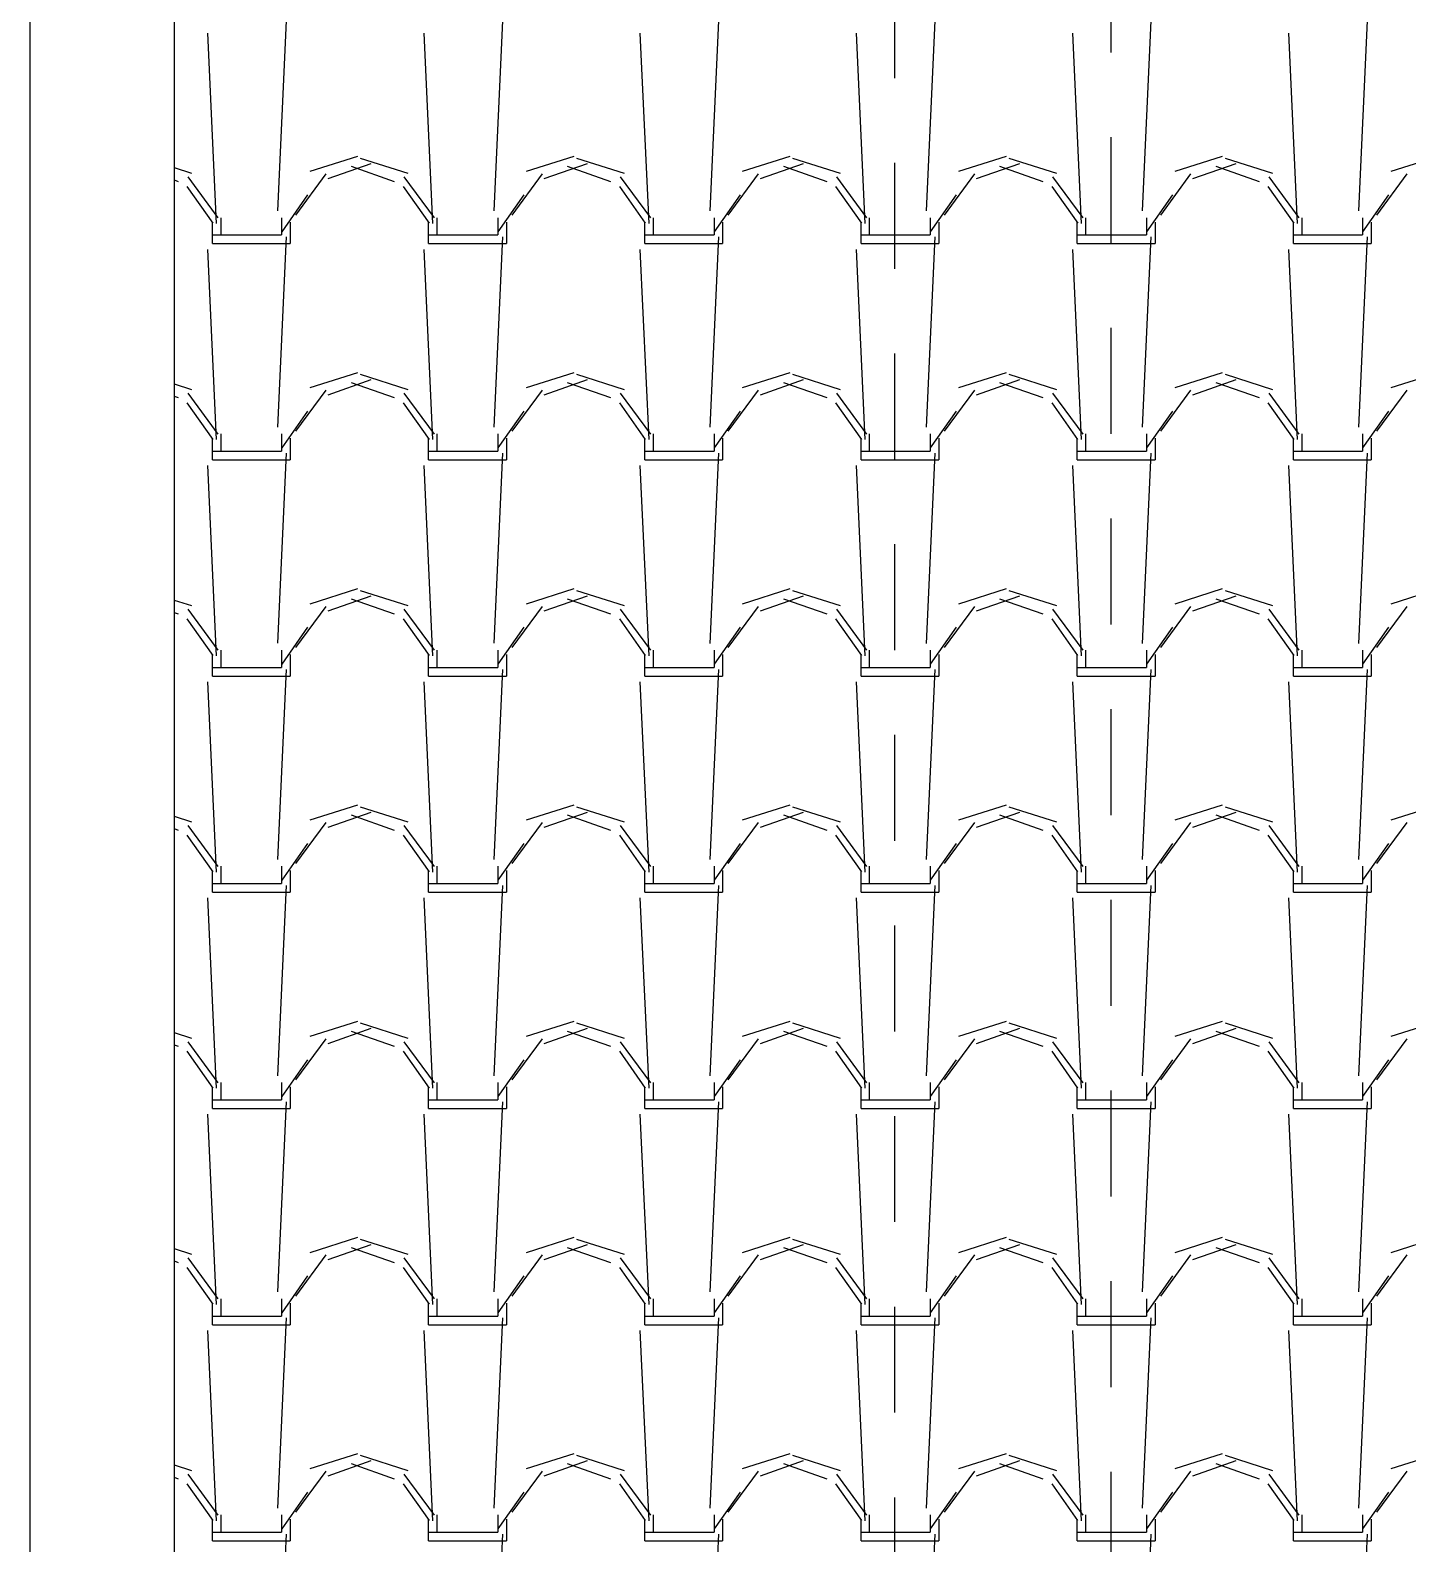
# Model space of a CAD drawing. Header units: millimetres. Extents: x 3923 to 4007, y 744 to 863.
# Drawn here: x 3934.799 to 3936.425, y 832.722 to 834.508 of the extents above; entities that cross this region are included whole.
import ezdxf

# ---------------------------------------------------------------- set-up
doc = ezdxf.new("R2010")
doc.units = ezdxf.units.MM
doc.linetypes.add('HIDDEN2', pattern=[0.1875, 0.125, -0.0625])
doc.layers.add('-HIDRO', color=8, linetype='Continuous')

msp = doc.modelspace()

# ---------------------------------------------------------------- linework, layer by layer
at = {"layer": '-HIDRO', "linetype": 'HIDDEN2'}
for p, q in [((3935.82, 829.7262), (3935.82, 835.9349)), ((3936.0752, 829.9814), (3936.0752, 835.9349))]:
    msp.add_line(p, q, dxfattribs=at)
at = {"layer": '-HIDRO'}
for p, q in [((3934.9695, 828.8757), (3934.9695, 835.0844)), ((3934.7994, 828.7056), (3934.7994, 834.9143))]:
    msp.add_line(p, q, dxfattribs=at)
at = {"layer": '-HIDRO', "linetype": 'Continuous'}
for p, q in [((3935.0194, 834.2796), (3935.0091, 834.5042)), ((3935.0916, 834.2944), (3935.1019, 834.5189)), ((3935.2745, 834.2796), (3935.2643, 834.5042)), ((3935.3468, 834.2944), (3935.357, 834.5189)), ((3935.5297, 834.2796), (3935.5194, 834.5042)), ((3935.6019, 834.2943), (3935.6122, 834.5189)), ((3935.7848, 834.2796), (3935.7746, 834.5042)), ((3935.8571, 834.2943), (3935.8673, 834.5189)), ((3936.04, 834.2796), (3936.0298, 834.5042)), ((3936.1123, 834.2943), (3936.1225, 834.5189)), ((3936.2951, 834.2796), (3936.2849, 834.5042)), ((3936.3674, 834.2943), (3936.3776, 834.5189)), ((3934.9903, 834.3385), (3934.9695, 834.3451)), ((3935.1857, 834.3586), (3935.1295, 834.3408)), ((3935.2015, 834.3501), (3935.1505, 834.3322)), ((3935.2295, 834.3288), (3935.1784, 834.3467)), ((3935.2455, 834.3385), (3935.1893, 834.3564)), ((3935.4408, 834.3586), (3935.3847, 834.3408)), ((3935.4567, 834.3501), (3935.4056, 834.3322)), ((3935.4846, 834.3288), (3935.4336, 834.3467)), ((3935.5006, 834.3385), (3935.4445, 834.3564)), ((3935.696, 834.3586), (3935.6398, 834.3408)), ((3935.7118, 834.3501), (3935.6608, 834.3322)), ((3935.7398, 834.3288), (3935.6887, 834.3467)), ((3935.7558, 834.3385), (3935.6996, 834.3564)), ((3935.9511, 834.3586), (3935.895, 834.3408)), ((3935.967, 834.3501), (3935.9159, 834.3322)), ((3935.9949, 834.3288), (3935.9439, 834.3467)), ((3936.0109, 834.3385), (3935.9548, 834.3564)), ((3936.2063, 834.3586), (3936.1501, 834.3408)), ((3936.2221, 834.3501), (3936.1711, 834.3322)), ((3936.2501, 834.3288), (3936.199, 834.3467)), ((3936.2661, 834.3385), (3936.2099, 834.3564)), ((3936.4614, 834.3586), (3936.4053, 834.3408)), ((3934.9743, 834.3288), (3934.9695, 834.3305)), ((3935.0214, 834.2862), (3934.9857, 834.3346)), ((3935.1484, 834.338), (3935.1126, 834.2895)), ((3935.2766, 834.2862), (3935.2409, 834.3346)), ((3935.4035, 834.338), (3935.3678, 834.2895)), ((3935.5317, 834.2862), (3935.496, 834.3346)), ((3935.6587, 834.338), (3935.6229, 834.2895)), ((3935.7869, 834.2862), (3935.7512, 834.3346)), ((3935.9138, 834.338), (3935.8781, 834.2895)), ((3936.042, 834.2862), (3936.0063, 834.3346)), ((3936.1689, 834.338), (3936.1332, 834.2895)), ((3936.2972, 834.2862), (3936.2615, 834.3346)), ((3936.4241, 834.338), (3936.3884, 834.2895)), ((3935.0154, 834.2799), (3934.9848, 834.3233)), ((3935.1268, 834.3133), (3935.0962, 834.2699)), ((3935.2706, 834.2799), (3935.24, 834.3233)), ((3935.3819, 834.3133), (3935.3513, 834.2699)), ((3935.5257, 834.2799), (3935.4951, 834.3233)), ((3935.6371, 834.3133), (3935.6065, 834.2699)), ((3935.7809, 834.2799), (3935.7503, 834.3233)), ((3935.8922, 834.3133), (3935.8616, 834.2699)), ((3936.0361, 834.2799), (3936.0054, 834.3233)), ((3936.1474, 834.3133), (3936.1168, 834.2699)), ((3936.2912, 834.2799), (3936.2606, 834.3233)), ((3936.4025, 834.3133), (3936.3719, 834.2699)), ((3935.0144, 834.2558), (3935.0144, 834.2813)), ((3935.0246, 834.266), (3935.0246, 834.2864)), ((3935.0961, 834.2864), (3935.0961, 834.266)), ((3935.1063, 834.2813), (3935.1063, 834.2558)), ((3935.2696, 834.2558), (3935.2696, 834.2813)), ((3935.2798, 834.266), (3935.2798, 834.2864)), ((3935.3512, 834.2864), (3935.3512, 834.266)), ((3935.3614, 834.2813), (3935.3614, 834.2558)), ((3935.5247, 834.2558), (3935.5247, 834.2813)), ((3935.5349, 834.266), (3935.5349, 834.2864)), ((3935.6064, 834.2864), (3935.6064, 834.266)), ((3935.6166, 834.2813), (3935.6166, 834.2558)), ((3935.7799, 834.2558), (3935.7799, 834.2813)), ((3935.7901, 834.266), (3935.7901, 834.2864)), ((3935.8615, 834.2864), (3935.8615, 834.266)), ((3935.8717, 834.2813), (3935.8717, 834.2558)), ((3936.035, 834.2558), (3936.035, 834.2813)), ((3936.0452, 834.266), (3936.0452, 834.2864)), ((3936.1167, 834.2864), (3936.1167, 834.266)), ((3936.1269, 834.2813), (3936.1269, 834.2558)), ((3936.2902, 834.2558), (3936.2902, 834.2813)), ((3936.3004, 834.266), (3936.3004, 834.2864)), ((3936.3718, 834.2864), (3936.3718, 834.266)), ((3936.382, 834.2813), (3936.382, 834.2558)), ((3935.0144, 834.266), (3935.0246, 834.266)), ((3935.0144, 834.2558), (3935.0246, 834.2558)), ((3935.0246, 834.266), (3935.0961, 834.266)), ((3935.0246, 834.2558), (3935.1063, 834.2558)), ((3935.0916, 834.0392), (3935.1019, 834.2637)), ((3935.2696, 834.266), (3935.2798, 834.266)), ((3935.2696, 834.2558), (3935.2798, 834.2558)), ((3935.2798, 834.266), (3935.3512, 834.266)), ((3935.2798, 834.2558), (3935.3614, 834.2558)), ((3935.3468, 834.0392), (3935.357, 834.2637)), ((3935.5247, 834.266), (3935.5349, 834.266)), ((3935.5247, 834.2558), (3935.5349, 834.2558)), ((3935.5349, 834.266), (3935.6064, 834.266)), ((3935.5349, 834.2558), (3935.6166, 834.2558)), ((3935.6019, 834.0392), (3935.6122, 834.2637)), ((3935.7799, 834.266), (3935.7901, 834.266)), ((3935.7799, 834.2558), (3935.7901, 834.2558)), ((3935.7901, 834.266), (3935.8615, 834.266)), ((3935.7901, 834.2558), (3935.8717, 834.2558)), ((3935.8571, 834.0392), (3935.8673, 834.2637)), ((3936.035, 834.266), (3936.0452, 834.266)), ((3936.035, 834.2558), (3936.0452, 834.2558)), ((3936.0452, 834.266), (3936.1167, 834.266)), ((3936.0452, 834.2558), (3936.1269, 834.2558)), ((3936.1123, 834.0392), (3936.1225, 834.2637)), ((3936.2902, 834.266), (3936.3004, 834.266)), ((3936.2902, 834.2558), (3936.3004, 834.2558)), ((3936.3004, 834.266), (3936.3718, 834.266)), ((3936.3004, 834.2558), (3936.382, 834.2558)), ((3936.3674, 834.0392), (3936.3776, 834.2637)), ((3935.0194, 834.0245), (3935.0091, 834.249)), ((3935.2745, 834.0245), (3935.2643, 834.249)), ((3935.5297, 834.0245), (3935.5194, 834.249)), ((3935.7848, 834.0245), (3935.7746, 834.249)), ((3936.04, 834.0245), (3936.0298, 834.249)), ((3936.2951, 834.0245), (3936.2849, 834.249)), ((3935.1857, 834.1035), (3935.1295, 834.0856)), ((3935.2015, 834.0949), (3935.1505, 834.0771)), ((3935.2455, 834.0833), (3935.1893, 834.1012)), ((3935.4408, 834.1035), (3935.3847, 834.0856)), ((3935.4567, 834.0949), (3935.4056, 834.0771)), ((3935.5006, 834.0833), (3935.4445, 834.1012)), ((3935.696, 834.1035), (3935.6398, 834.0856)), ((3935.7118, 834.0949), (3935.6608, 834.0771)), ((3935.7558, 834.0833), (3935.6996, 834.1012)), ((3935.9511, 834.1035), (3935.895, 834.0856)), ((3935.967, 834.0949), (3935.9159, 834.0771)), ((3936.0109, 834.0833), (3935.9548, 834.1012)), ((3936.2063, 834.1035), (3936.1501, 834.0856)), ((3936.2221, 834.0949), (3936.1711, 834.0771)), ((3936.2661, 834.0833), (3936.2099, 834.1012)), ((3936.4614, 834.1035), (3936.4053, 834.0856)), ((3934.9903, 834.0833), (3934.9695, 834.09)), ((3934.9743, 834.0737), (3934.9695, 834.0754)), ((3935.0214, 834.031), (3934.9857, 834.0795)), ((3935.1484, 834.0829), (3935.1126, 834.0344)), ((3935.2295, 834.0737), (3935.1784, 834.0915)), ((3935.2766, 834.031), (3935.2409, 834.0795)), ((3935.4035, 834.0829), (3935.3678, 834.0344)), ((3935.4846, 834.0737), (3935.4336, 834.0915)), ((3935.5317, 834.031), (3935.496, 834.0795)), ((3935.6586, 834.0829), (3935.6229, 834.0344)), ((3935.7398, 834.0737), (3935.6887, 834.0915)), ((3935.7869, 834.031), (3935.7512, 834.0795)), ((3935.9138, 834.0829), (3935.8781, 834.0344)), ((3935.9949, 834.0737), (3935.9439, 834.0915)), ((3936.042, 834.031), (3936.0063, 834.0795)), ((3936.1689, 834.0829), (3936.1332, 834.0344)), ((3936.2501, 834.0737), (3936.199, 834.0915)), ((3936.2972, 834.031), (3936.2615, 834.0795)), ((3936.4241, 834.0829), (3936.3884, 834.0344)), ((3935.0154, 834.0248), (3934.9848, 834.0681)), ((3935.1268, 834.0581), (3935.0962, 834.0148)), ((3935.2706, 834.0248), (3935.24, 834.0681)), ((3935.3819, 834.0582), (3935.3513, 834.0148)), ((3935.5257, 834.0248), (3935.4951, 834.0681)), ((3935.6371, 834.0582), (3935.6065, 834.0148)), ((3935.7809, 834.0248), (3935.7503, 834.0681)), ((3935.8922, 834.0582), (3935.8616, 834.0148)), ((3936.036, 834.0248), (3936.0054, 834.0681)), ((3936.1474, 834.0582), (3936.1168, 834.0148)), ((3936.2912, 834.0248), (3936.2606, 834.0681)), ((3936.4025, 834.0582), (3936.3719, 834.0148)), ((3935.0144, 834.0006), (3935.0144, 834.0262)), ((3935.0246, 834.0108), (3935.0246, 834.0313)), ((3935.0961, 834.0313), (3935.0961, 834.0108)), ((3935.1063, 834.0262), (3935.1063, 834.0006)), ((3935.2696, 834.0006), (3935.2696, 834.0262)), ((3935.2798, 834.0108), (3935.2798, 834.0313)), ((3935.3512, 834.0313), (3935.3512, 834.0108)), ((3935.3614, 834.0262), (3935.3614, 834.0006)), ((3935.5247, 834.0006), (3935.5247, 834.0262)), ((3935.5349, 834.0108), (3935.5349, 834.0313)), ((3935.6064, 834.0313), (3935.6064, 834.0108)), ((3935.6166, 834.0262), (3935.6166, 834.0006)), ((3935.7799, 834.0006), (3935.7799, 834.0262)), ((3935.7901, 834.0108), (3935.7901, 834.0313)), ((3935.8615, 834.0313), (3935.8615, 834.0108)), ((3935.8717, 834.0262), (3935.8717, 834.0006)), ((3936.035, 834.0006), (3936.035, 834.0262)), ((3936.0452, 834.0108), (3936.0452, 834.0313)), ((3936.1167, 834.0313), (3936.1167, 834.0108)), ((3936.1269, 834.0262), (3936.1269, 834.0006)), ((3936.2902, 834.0006), (3936.2902, 834.0262)), ((3936.3004, 834.0108), (3936.3004, 834.0313)), ((3936.3718, 834.0313), (3936.3718, 834.0108)), ((3936.382, 834.0262), (3936.382, 834.0006)), ((3935.0144, 834.0108), (3935.0246, 834.0108)), ((3935.0246, 834.0108), (3935.0961, 834.0108)), ((3935.0916, 833.7841), (3935.1019, 834.0086)), ((3935.2696, 834.0108), (3935.2798, 834.0108)), ((3935.2798, 834.0108), (3935.3512, 834.0108)), ((3935.3468, 833.7841), (3935.357, 834.0086)), ((3935.5247, 834.0108), (3935.5349, 834.0108)), ((3935.5349, 834.0108), (3935.6064, 834.0108)), ((3935.6019, 833.784), (3935.6122, 834.0086)), ((3935.7799, 834.0108), (3935.7901, 834.0108)), ((3935.7901, 834.0108), (3935.8615, 834.0108)), ((3935.8571, 833.784), (3935.8673, 834.0086)), ((3936.035, 834.0108), (3936.0452, 834.0108)), ((3936.0452, 834.0108), (3936.1167, 834.0108)), ((3936.1123, 833.784), (3936.1225, 834.0086)), ((3936.2902, 834.0108), (3936.3004, 834.0108)), ((3936.3004, 834.0108), (3936.3718, 834.0108)), ((3936.3674, 833.784), (3936.3776, 834.0086)), ((3935.0194, 833.7693), (3935.0091, 833.9939)), ((3935.0144, 834.0006), (3935.0246, 834.0006)), ((3935.0246, 834.0006), (3935.1063, 834.0006)), ((3935.2745, 833.7693), (3935.2643, 833.9939)), ((3935.2696, 834.0006), (3935.2798, 834.0006)), ((3935.2798, 834.0006), (3935.3614, 834.0006)), ((3935.5297, 833.7693), (3935.5194, 833.9939)), ((3935.5247, 834.0006), (3935.5349, 834.0006)), ((3935.5349, 834.0006), (3935.6166, 834.0006)), ((3935.7848, 833.7693), (3935.7746, 833.9939)), ((3935.7799, 834.0006), (3935.7901, 834.0006)), ((3935.7901, 834.0006), (3935.8717, 834.0006)), ((3936.04, 833.7693), (3936.0298, 833.9939)), ((3936.035, 834.0006), (3936.0452, 834.0006)), ((3936.0452, 834.0006), (3936.1269, 834.0006)), ((3936.2951, 833.7693), (3936.2849, 833.9939)), ((3936.2902, 834.0006), (3936.3004, 834.0006)), ((3936.3004, 834.0006), (3936.382, 834.0006)), ((3935.1857, 833.8483), (3935.1295, 833.8305)), ((3935.2455, 833.8282), (3935.1893, 833.8461)), ((3935.4408, 833.8483), (3935.3847, 833.8305)), ((3935.5006, 833.8282), (3935.4445, 833.8461)), ((3935.696, 833.8483), (3935.6398, 833.8305)), ((3935.7558, 833.8282), (3935.6996, 833.8461)), ((3935.9511, 833.8483), (3935.895, 833.8305)), ((3936.0109, 833.8282), (3935.9548, 833.8461)), ((3936.2063, 833.8483), (3936.1501, 833.8305)), ((3936.2661, 833.8282), (3936.2099, 833.8461)), ((3936.4614, 833.8483), (3936.4053, 833.8305)), ((3934.9903, 833.8282), (3934.9695, 833.8348)), ((3935.0214, 833.7759), (3934.9857, 833.8243)), ((3935.1484, 833.8277), (3935.1126, 833.7792)), ((3935.2015, 833.8398), (3935.1505, 833.8219)), ((3935.2295, 833.8185), (3935.1784, 833.8364)), ((3935.2766, 833.7759), (3935.2409, 833.8243)), ((3935.4035, 833.8277), (3935.3678, 833.7792)), ((3935.4567, 833.8398), (3935.4056, 833.8219)), ((3935.4846, 833.8185), (3935.4336, 833.8364)), ((3935.5317, 833.7759), (3935.496, 833.8243)), ((3935.6586, 833.8277), (3935.6229, 833.7792)), ((3935.7118, 833.8398), (3935.6608, 833.8219)), ((3935.7398, 833.8185), (3935.6887, 833.8364)), ((3935.7869, 833.7759), (3935.7512, 833.8243)), ((3935.9138, 833.8277), (3935.8781, 833.7792)), ((3935.967, 833.8398), (3935.9159, 833.8219)), ((3935.9949, 833.8185), (3935.9439, 833.8364)), ((3936.042, 833.7759), (3936.0063, 833.8243)), ((3936.1689, 833.8277), (3936.1332, 833.7792)), ((3936.2221, 833.8398), (3936.1711, 833.8219)), ((3936.2501, 833.8185), (3936.199, 833.8364)), ((3936.2972, 833.7759), (3936.2615, 833.8243)), ((3936.4241, 833.8277), (3936.3884, 833.7792)), ((3934.9743, 833.8185), (3934.9695, 833.8202)), ((3935.0154, 833.7696), (3934.9848, 833.813)), ((3935.2706, 833.7696), (3935.24, 833.813)), ((3935.5257, 833.7696), (3935.4951, 833.813)), ((3935.7809, 833.7696), (3935.7503, 833.813)), ((3936.036, 833.7696), (3936.0054, 833.813)), ((3936.2912, 833.7696), (3936.2606, 833.813)), ((3935.1268, 833.803), (3935.0962, 833.7596)), ((3935.3819, 833.803), (3935.3513, 833.7596)), ((3935.6371, 833.803), (3935.6065, 833.7596)), ((3935.8922, 833.803), (3935.8616, 833.7596)), ((3936.1474, 833.803), (3936.1168, 833.7596)), ((3936.4025, 833.803), (3936.3719, 833.7596)), ((3935.0144, 833.7455), (3935.0144, 833.771)), ((3935.0246, 833.7557), (3935.0246, 833.7761)), ((3935.0961, 833.7761), (3935.0961, 833.7557)), ((3935.1063, 833.771), (3935.1063, 833.7455)), ((3935.2696, 833.7455), (3935.2696, 833.771)), ((3935.2798, 833.7557), (3935.2798, 833.7761)), ((3935.3512, 833.7761), (3935.3512, 833.7557)), ((3935.3614, 833.771), (3935.3614, 833.7455)), ((3935.5247, 833.7455), (3935.5247, 833.771)), ((3935.5349, 833.7557), (3935.5349, 833.7761)), ((3935.6064, 833.7761), (3935.6064, 833.7557)), ((3935.6166, 833.771), (3935.6166, 833.7455)), ((3935.7799, 833.7455), (3935.7799, 833.771)), ((3935.7901, 833.7557), (3935.7901, 833.7761)), ((3935.8615, 833.7761), (3935.8615, 833.7557)), ((3935.8717, 833.771), (3935.8717, 833.7455)), ((3936.035, 833.7455), (3936.035, 833.771)), ((3936.0452, 833.7557), (3936.0452, 833.7761)), ((3936.1167, 833.7761), (3936.1167, 833.7557)), ((3936.1269, 833.771), (3936.1269, 833.7455)), ((3936.2902, 833.7455), (3936.2902, 833.771)), ((3936.3004, 833.7557), (3936.3004, 833.7761)), ((3936.3718, 833.7761), (3936.3718, 833.7557)), ((3936.382, 833.771), (3936.382, 833.7455)), ((3935.0144, 833.7557), (3935.0246, 833.7557)), ((3935.0246, 833.7557), (3935.0961, 833.7557)), ((3935.0916, 833.5289), (3935.1019, 833.7534)), ((3935.2696, 833.7557), (3935.2798, 833.7557)), ((3935.2798, 833.7557), (3935.3512, 833.7557)), ((3935.3468, 833.5289), (3935.357, 833.7534)), ((3935.5247, 833.7557), (3935.5349, 833.7557)), ((3935.5349, 833.7557), (3935.6064, 833.7557)), ((3935.6019, 833.5289), (3935.6122, 833.7534)), ((3935.7799, 833.7557), (3935.7901, 833.7557)), ((3935.7901, 833.7557), (3935.8615, 833.7557)), ((3935.8571, 833.5289), (3935.8673, 833.7534)), ((3936.035, 833.7557), (3936.0452, 833.7557)), ((3936.0452, 833.7557), (3936.1167, 833.7557)), ((3936.1123, 833.5289), (3936.1225, 833.7534)), ((3936.2902, 833.7557), (3936.3004, 833.7557)), ((3936.3004, 833.7557), (3936.3718, 833.7557)), ((3936.3674, 833.5289), (3936.3776, 833.7534)), ((3935.0194, 833.5142), (3935.0091, 833.7387)), ((3935.0144, 833.7455), (3935.0246, 833.7455)), ((3935.0246, 833.7455), (3935.1063, 833.7455)), ((3935.2745, 833.5142), (3935.2643, 833.7387)), ((3935.2696, 833.7455), (3935.2798, 833.7455)), ((3935.2798, 833.7455), (3935.3614, 833.7455)), ((3935.5297, 833.5142), (3935.5194, 833.7387)), ((3935.5247, 833.7455), (3935.5349, 833.7455)), ((3935.5349, 833.7455), (3935.6166, 833.7455)), ((3935.7848, 833.5142), (3935.7746, 833.7387)), ((3935.7799, 833.7455), (3935.7901, 833.7455)), ((3935.7901, 833.7455), (3935.8717, 833.7455)), ((3936.04, 833.5142), (3936.0298, 833.7387)), ((3936.035, 833.7455), (3936.0452, 833.7455)), ((3936.0452, 833.7455), (3936.1269, 833.7455)), ((3936.2951, 833.5142), (3936.2849, 833.7387)), ((3936.2902, 833.7455), (3936.3004, 833.7455)), ((3936.3004, 833.7455), (3936.382, 833.7455)), ((3935.1857, 833.5932), (3935.1295, 833.5753)), ((3935.4408, 833.5932), (3935.3847, 833.5753)), ((3935.696, 833.5932), (3935.6398, 833.5753)), ((3935.9511, 833.5932), (3935.895, 833.5753)), ((3936.2063, 833.5932), (3936.1501, 833.5753)), ((3936.4614, 833.5932), (3936.4053, 833.5753)), ((3934.9903, 833.573), (3934.9695, 833.5797)), ((3935.2015, 833.5846), (3935.1505, 833.5668)), ((3935.2295, 833.5634), (3935.1784, 833.5812)), ((3935.2455, 833.573), (3935.1893, 833.5909)), ((3935.4567, 833.5846), (3935.4056, 833.5668)), ((3935.4846, 833.5634), (3935.4336, 833.5812)), ((3935.5006, 833.573), (3935.4445, 833.5909)), ((3935.7118, 833.5846), (3935.6608, 833.5668)), ((3935.7398, 833.5634), (3935.6887, 833.5812)), ((3935.7558, 833.573), (3935.6996, 833.5909)), ((3935.967, 833.5846), (3935.9159, 833.5668)), ((3935.9949, 833.5634), (3935.9439, 833.5812)), ((3936.0109, 833.573), (3935.9548, 833.5909)), ((3936.2221, 833.5846), (3936.1711, 833.5668)), ((3936.2501, 833.5634), (3936.199, 833.5812)), ((3936.2661, 833.573), (3936.2099, 833.5909)), ((3934.9743, 833.5634), (3934.9695, 833.5651)), ((3935.0154, 833.5145), (3934.9848, 833.5578)), ((3935.0214, 833.5207), (3934.9857, 833.5692)), ((3935.1483, 833.5726), (3935.1126, 833.5241)), ((3935.2706, 833.5145), (3935.24, 833.5578)), ((3935.2766, 833.5207), (3935.2409, 833.5692)), ((3935.4035, 833.5726), (3935.3678, 833.5241)), ((3935.5257, 833.5145), (3935.4951, 833.5578)), ((3935.5317, 833.5207), (3935.496, 833.5692)), ((3935.6586, 833.5726), (3935.6229, 833.5241)), ((3935.7809, 833.5145), (3935.7503, 833.5578)), ((3935.7869, 833.5207), (3935.7512, 833.5692)), ((3935.9138, 833.5726), (3935.8781, 833.5241)), ((3936.036, 833.5145), (3936.0054, 833.5578)), ((3936.042, 833.5207), (3936.0063, 833.5692)), ((3936.1689, 833.5726), (3936.1332, 833.5241)), ((3936.2912, 833.5145), (3936.2606, 833.5578)), ((3936.2972, 833.5207), (3936.2615, 833.5692)), ((3936.4241, 833.5726), (3936.3884, 833.5241)), ((3935.1268, 833.5479), (3935.0962, 833.5045)), ((3935.3819, 833.5479), (3935.3513, 833.5045)), ((3935.6371, 833.5479), (3935.6065, 833.5045)), ((3935.8922, 833.5479), (3935.8616, 833.5045)), ((3936.1474, 833.5479), (3936.1168, 833.5045)), ((3936.4025, 833.5479), (3936.3719, 833.5045)), ((3935.0246, 833.5005), (3935.0246, 833.521)), ((3935.0961, 833.521), (3935.0961, 833.5005)), ((3935.2798, 833.5005), (3935.2798, 833.521)), ((3935.3512, 833.521), (3935.3512, 833.5005)), ((3935.5349, 833.5005), (3935.5349, 833.521)), ((3935.6064, 833.521), (3935.6064, 833.5005)), ((3935.7901, 833.5005), (3935.7901, 833.521)), ((3935.8615, 833.521), (3935.8615, 833.5005)), ((3936.0452, 833.5005), (3936.0452, 833.521)), ((3936.1167, 833.521), (3936.1167, 833.5005)), ((3936.3004, 833.5005), (3936.3004, 833.521)), ((3936.3718, 833.521), (3936.3718, 833.5005)), ((3935.0144, 833.4903), (3935.0144, 833.5159)), ((3935.1063, 833.5159), (3935.1063, 833.4903)), ((3935.2696, 833.4903), (3935.2696, 833.5159)), ((3935.3614, 833.5159), (3935.3614, 833.4903)), ((3935.5247, 833.4903), (3935.5247, 833.5159)), ((3935.6166, 833.5159), (3935.6166, 833.4903)), ((3935.7799, 833.4903), (3935.7799, 833.5159)), ((3935.8717, 833.5159), (3935.8717, 833.4903)), ((3936.035, 833.4903), (3936.035, 833.5159)), ((3936.1269, 833.5159), (3936.1269, 833.4903)), ((3936.2902, 833.4903), (3936.2902, 833.5159)), ((3936.382, 833.5159), (3936.382, 833.4903)), ((3935.0144, 833.5005), (3935.0246, 833.5005)), ((3935.0144, 833.4903), (3935.0246, 833.4903)), ((3935.0246, 833.5005), (3935.0961, 833.5005)), ((3935.0246, 833.4903), (3935.1063, 833.4903)), ((3935.0916, 833.2738), (3935.1019, 833.4983)), ((3935.2696, 833.5005), (3935.2798, 833.5005)), ((3935.2696, 833.4903), (3935.2798, 833.4903)), ((3935.2798, 833.5005), (3935.3512, 833.5005)), ((3935.2798, 833.4903), (3935.3614, 833.4903)), ((3935.3468, 833.2738), (3935.357, 833.4983)), ((3935.5247, 833.5005), (3935.5349, 833.5005)), ((3935.5247, 833.4903), (3935.5349, 833.4903)), ((3935.5349, 833.5005), (3935.6064, 833.5005)), ((3935.5349, 833.4903), (3935.6166, 833.4903)), ((3935.6019, 833.2737), (3935.6122, 833.4983)), ((3935.7799, 833.5005), (3935.7901, 833.5005)), ((3935.7799, 833.4903), (3935.7901, 833.4903)), ((3935.7901, 833.5005), (3935.8615, 833.5005)), ((3935.7901, 833.4903), (3935.8717, 833.4903)), ((3935.8571, 833.2737), (3935.8673, 833.4983)), ((3936.035, 833.5005), (3936.0452, 833.5005)), ((3936.035, 833.4903), (3936.0452, 833.4903)), ((3936.0452, 833.5005), (3936.1167, 833.5005)), ((3936.0452, 833.4903), (3936.1269, 833.4903)), ((3936.1123, 833.2737), (3936.1225, 833.4983)), ((3936.2902, 833.5005), (3936.3004, 833.5005)), ((3936.2902, 833.4903), (3936.3004, 833.4903)), ((3936.3004, 833.5005), (3936.3718, 833.5005)), ((3936.3004, 833.4903), (3936.382, 833.4903)), ((3936.3674, 833.2737), (3936.3776, 833.4983)), ((3935.0194, 833.259), (3935.0091, 833.4836)), ((3935.2745, 833.259), (3935.2643, 833.4836)), ((3935.5297, 833.259), (3935.5194, 833.4836)), ((3935.7848, 833.259), (3935.7746, 833.4836)), ((3936.04, 833.259), (3936.0298, 833.4836)), ((3936.2951, 833.259), (3936.2849, 833.4836)), ((3934.9903, 833.3179), (3934.9695, 833.3245)), ((3935.1857, 833.338), (3935.1295, 833.3202)), ((3935.2015, 833.3295), (3935.1505, 833.3116)), ((3935.2295, 833.3082), (3935.1784, 833.3261)), ((3935.2455, 833.3179), (3935.1893, 833.3358)), ((3935.4408, 833.338), (3935.3847, 833.3202)), ((3935.4567, 833.3295), (3935.4056, 833.3116)), ((3935.4846, 833.3082), (3935.4336, 833.3261)), ((3935.5006, 833.3179), (3935.4445, 833.3358)), ((3935.696, 833.338), (3935.6398, 833.3202)), ((3935.7118, 833.3295), (3935.6608, 833.3116)), ((3935.7398, 833.3082), (3935.6887, 833.3261)), ((3935.7558, 833.3179), (3935.6996, 833.3358)), ((3935.9511, 833.338), (3935.895, 833.3202)), ((3935.967, 833.3295), (3935.9159, 833.3116)), ((3935.9949, 833.3082), (3935.9439, 833.3261)), ((3936.0109, 833.3179), (3935.9548, 833.3358)), ((3936.2063, 833.338), (3936.1501, 833.3202)), ((3936.2221, 833.3295), (3936.1711, 833.3116)), ((3936.2501, 833.3082), (3936.199, 833.3261)), ((3936.2661, 833.3179), (3936.2099, 833.3358)), ((3936.4614, 833.338), (3936.4053, 833.3202)), ((3934.9743, 833.3082), (3934.9695, 833.3099)), ((3935.0214, 833.2656), (3934.9857, 833.314)), ((3935.1483, 833.3174), (3935.1126, 833.2689)), ((3935.2766, 833.2656), (3935.2409, 833.314)), ((3935.4035, 833.3174), (3935.3678, 833.2689)), ((3935.5317, 833.2656), (3935.496, 833.314)), ((3935.6586, 833.3174), (3935.6229, 833.2689)), ((3935.7869, 833.2656), (3935.7512, 833.314)), ((3935.9138, 833.3174), (3935.8781, 833.2689)), ((3936.042, 833.2656), (3936.0063, 833.314)), ((3936.1689, 833.3174), (3936.1332, 833.2689)), ((3936.2972, 833.2656), (3936.2615, 833.314)), ((3936.4241, 833.3174), (3936.3884, 833.2689)), ((3935.0154, 833.2593), (3934.9848, 833.3027)), ((3935.1268, 833.2927), (3935.0962, 833.2493)), ((3935.2706, 833.2593), (3935.24, 833.3027)), ((3935.3819, 833.2927), (3935.3513, 833.2493)), ((3935.5257, 833.2593), (3935.4951, 833.3027)), ((3935.6371, 833.2927), (3935.6065, 833.2493)), ((3935.7809, 833.2593), (3935.7503, 833.3027)), ((3935.8922, 833.2927), (3935.8616, 833.2493)), ((3936.036, 833.2593), (3936.0054, 833.3027)), ((3936.1474, 833.2927), (3936.1168, 833.2493)), ((3936.2912, 833.2593), (3936.2606, 833.3027)), ((3936.4025, 833.2927), (3936.3719, 833.2493)), ((3935.0144, 833.2352), (3935.0144, 833.2607)), ((3935.0246, 833.2454), (3935.0246, 833.2658)), ((3935.0961, 833.2658), (3935.0961, 833.2454)), ((3935.1063, 833.2607), (3935.1063, 833.2352)), ((3935.2696, 833.2352), (3935.2696, 833.2607)), ((3935.2798, 833.2454), (3935.2798, 833.2658)), ((3935.3512, 833.2658), (3935.3512, 833.2454)), ((3935.3614, 833.2607), (3935.3614, 833.2352)), ((3935.5247, 833.2352), (3935.5247, 833.2607)), ((3935.5349, 833.2454), (3935.5349, 833.2658)), ((3935.6064, 833.2658), (3935.6064, 833.2454)), ((3935.6166, 833.2607), (3935.6166, 833.2352)), ((3935.7799, 833.2352), (3935.7799, 833.2607)), ((3935.7901, 833.2454), (3935.7901, 833.2658)), ((3935.8615, 833.2658), (3935.8615, 833.2454)), ((3935.8717, 833.2607), (3935.8717, 833.2352)), ((3936.035, 833.2352), (3936.035, 833.2607)), ((3936.0452, 833.2454), (3936.0452, 833.2658)), ((3936.1167, 833.2658), (3936.1167, 833.2454)), ((3936.1269, 833.2607), (3936.1269, 833.2352)), ((3936.2902, 833.2352), (3936.2902, 833.2607)), ((3936.3004, 833.2454), (3936.3004, 833.2658)), ((3936.3718, 833.2658), (3936.3718, 833.2454)), ((3936.382, 833.2607), (3936.382, 833.2352)), ((3935.0144, 833.2454), (3935.0246, 833.2454)), ((3935.0144, 833.2352), (3935.0246, 833.2352)), ((3935.0246, 833.2454), (3935.0961, 833.2454)), ((3935.0246, 833.2352), (3935.1063, 833.2352)), ((3935.0916, 833.0186), (3935.1019, 833.2431)), ((3935.2696, 833.2454), (3935.2798, 833.2454)), ((3935.2696, 833.2352), (3935.2798, 833.2352)), ((3935.2798, 833.2454), (3935.3512, 833.2454)), ((3935.2798, 833.2352), (3935.3614, 833.2352)), ((3935.3468, 833.0186), (3935.357, 833.2431)), ((3935.5247, 833.2454), (3935.5349, 833.2454)), ((3935.5247, 833.2352), (3935.5349, 833.2352)), ((3935.5349, 833.2454), (3935.6064, 833.2454)), ((3935.5349, 833.2352), (3935.6166, 833.2352)), ((3935.6019, 833.0186), (3935.6122, 833.2431)), ((3935.7799, 833.2454), (3935.7901, 833.2454)), ((3935.7799, 833.2352), (3935.7901, 833.2352)), ((3935.7901, 833.2454), (3935.8615, 833.2454)), ((3935.7901, 833.2352), (3935.8717, 833.2352)), ((3935.8571, 833.0186), (3935.8673, 833.2431)), ((3936.035, 833.2454), (3936.0452, 833.2454)), ((3936.035, 833.2352), (3936.0452, 833.2352)), ((3936.0452, 833.2454), (3936.1167, 833.2454)), ((3936.0452, 833.2352), (3936.1269, 833.2352)), ((3936.1123, 833.0186), (3936.1225, 833.2431)), ((3936.2902, 833.2454), (3936.3004, 833.2454)), ((3936.2902, 833.2352), (3936.3004, 833.2352)), ((3936.3004, 833.2454), (3936.3718, 833.2454)), ((3936.3004, 833.2352), (3936.382, 833.2352)), ((3936.3674, 833.0186), (3936.3776, 833.2431)), ((3935.0194, 833.0039), (3935.0091, 833.2284)), ((3935.2745, 833.0039), (3935.2643, 833.2284)), ((3935.5297, 833.0039), (3935.5194, 833.2284)), ((3935.7848, 833.0039), (3935.7746, 833.2284)), ((3936.04, 833.0039), (3936.0298, 833.2284)), ((3936.2951, 833.0039), (3936.2849, 833.2284)), ((3935.1857, 833.0829), (3935.1295, 833.065)), ((3935.2015, 833.0743), (3935.1505, 833.0565)), ((3935.2455, 833.0627), (3935.1893, 833.0806)), ((3935.4408, 833.0829), (3935.3847, 833.065)), ((3935.4567, 833.0743), (3935.4056, 833.0565)), ((3935.5006, 833.0627), (3935.4445, 833.0806)), ((3935.696, 833.0829), (3935.6398, 833.065)), ((3935.7118, 833.0743), (3935.6608, 833.0565)), ((3935.7558, 833.0627), (3935.6996, 833.0806)), ((3935.9511, 833.0829), (3935.895, 833.065)), ((3935.967, 833.0743), (3935.9159, 833.0565)), ((3936.0109, 833.0627), (3935.9548, 833.0806)), ((3936.2063, 833.0829), (3936.1501, 833.065)), ((3936.2221, 833.0743), (3936.1711, 833.0565)), ((3936.2661, 833.0627), (3936.2099, 833.0806)), ((3936.4614, 833.0829), (3936.4053, 833.065)), ((3934.9903, 833.0627), (3934.9695, 833.0694)), ((3935.0214, 833.0104), (3934.9857, 833.0589)), ((3935.1483, 833.0623), (3935.1126, 833.0138)), ((3935.2295, 833.0531), (3935.1784, 833.0709)), ((3935.2766, 833.0104), (3935.2409, 833.0589)), ((3935.4035, 833.0623), (3935.3678, 833.0138)), ((3935.4846, 833.0531), (3935.4336, 833.0709)), ((3935.5317, 833.0104), (3935.496, 833.0589)), ((3935.6586, 833.0623), (3935.6229, 833.0138)), ((3935.7398, 833.0531), (3935.6887, 833.0709)), ((3935.7869, 833.0104), (3935.7512, 833.0589)), ((3935.9138, 833.0623), (3935.8781, 833.0138)), ((3935.9949, 833.0531), (3935.9439, 833.0709)), ((3936.042, 833.0104), (3936.0063, 833.0589)), ((3936.1689, 833.0623), (3936.1332, 833.0138)), ((3936.2501, 833.0531), (3936.199, 833.0709)), ((3936.2972, 833.0104), (3936.2615, 833.0589)), ((3936.4241, 833.0623), (3936.3884, 833.0138)), ((3934.9743, 833.0531), (3934.9695, 833.0548)), ((3935.0154, 833.0042), (3934.9848, 833.0475)), ((3935.2706, 833.0042), (3935.24, 833.0475)), ((3935.5257, 833.0042), (3935.4951, 833.0475)), ((3935.7809, 833.0042), (3935.7503, 833.0475)), ((3936.036, 833.0042), (3936.0054, 833.0475)), ((3936.2912, 833.0042), (3936.2606, 833.0475)), ((3935.1268, 833.0376), (3935.0962, 832.9942)), ((3935.3819, 833.0376), (3935.3513, 832.9942)), ((3935.6371, 833.0376), (3935.6065, 832.9942)), ((3935.8922, 833.0376), (3935.8616, 832.9942)), ((3936.1474, 833.0376), (3936.1168, 832.9942)), ((3936.4025, 833.0376), (3936.3719, 832.9942)), ((3935.0144, 832.98), (3935.0144, 833.0056)), ((3935.0246, 832.9902), (3935.0246, 833.0107)), ((3935.0961, 833.0107), (3935.0961, 832.9902)), ((3935.1063, 833.0056), (3935.1063, 832.98)), ((3935.2696, 832.98), (3935.2696, 833.0056)), ((3935.2798, 832.9902), (3935.2798, 833.0107)), ((3935.3512, 833.0107), (3935.3512, 832.9902)), ((3935.3614, 833.0056), (3935.3614, 832.98)), ((3935.5247, 832.98), (3935.5247, 833.0056)), ((3935.5349, 832.9902), (3935.5349, 833.0107)), ((3935.6064, 833.0107), (3935.6064, 832.9902)), ((3935.6166, 833.0056), (3935.6166, 832.98)), ((3935.7799, 832.98), (3935.7799, 833.0056)), ((3935.7901, 832.9902), (3935.7901, 833.0107)), ((3935.8615, 833.0107), (3935.8615, 832.9902)), ((3935.8717, 833.0056), (3935.8717, 832.98)), ((3936.035, 832.98), (3936.035, 833.0056)), ((3936.0452, 832.9902), (3936.0452, 833.0107)), ((3936.1167, 833.0107), (3936.1167, 832.9902)), ((3936.1269, 833.0056), (3936.1269, 832.98)), ((3936.2902, 832.98), (3936.2902, 833.0056)), ((3936.3004, 832.9902), (3936.3004, 833.0107)), ((3936.3718, 833.0107), (3936.3718, 832.9902)), ((3936.382, 833.0056), (3936.382, 832.98)), ((3935.0144, 832.9902), (3935.0246, 832.9902)), ((3935.0246, 832.9902), (3935.0961, 832.9902)), ((3935.0916, 832.7635), (3935.1019, 832.988)), ((3935.2696, 832.9902), (3935.2798, 832.9902)), ((3935.2798, 832.9902), (3935.3512, 832.9902)), ((3935.3468, 832.7635), (3935.357, 832.988)), ((3935.5247, 832.9902), (3935.5349, 832.9902)), ((3935.5349, 832.9902), (3935.6064, 832.9902)), ((3935.6019, 832.7634), (3935.6122, 832.988)), ((3935.7799, 832.9902), (3935.7901, 832.9902)), ((3935.7901, 832.9902), (3935.8615, 832.9902)), ((3935.8571, 832.7634), (3935.8673, 832.988)), ((3936.035, 832.9902), (3936.0452, 832.9902)), ((3936.0452, 832.9902), (3936.1167, 832.9902)), ((3936.1123, 832.7634), (3936.1225, 832.988)), ((3936.2902, 832.9902), (3936.3004, 832.9902)), ((3936.3004, 832.9902), (3936.3718, 832.9902)), ((3936.3674, 832.7634), (3936.3776, 832.988)), ((3935.0194, 832.7487), (3935.0091, 832.9733)), ((3935.0144, 832.98), (3935.0246, 832.98)), ((3935.0246, 832.98), (3935.1063, 832.98)), ((3935.2745, 832.7487), (3935.2643, 832.9733)), ((3935.2696, 832.98), (3935.2798, 832.98)), ((3935.2798, 832.98), (3935.3614, 832.98)), ((3935.5297, 832.7487), (3935.5194, 832.9733)), ((3935.5247, 832.98), (3935.5349, 832.98)), ((3935.5349, 832.98), (3935.6166, 832.98)), ((3935.7848, 832.7487), (3935.7746, 832.9733)), ((3935.7799, 832.98), (3935.7901, 832.98)), ((3935.7901, 832.98), (3935.8717, 832.98)), ((3936.04, 832.7487), (3936.0298, 832.9733)), ((3936.035, 832.98), (3936.0452, 832.98)), ((3936.0452, 832.98), (3936.1269, 832.98)), ((3936.2951, 832.7487), (3936.2849, 832.9733)), ((3936.2902, 832.98), (3936.3004, 832.98)), ((3936.3004, 832.98), (3936.382, 832.98)), ((3935.1857, 832.8277), (3935.1295, 832.8099)), ((3935.2455, 832.8076), (3935.1893, 832.8255)), ((3935.4408, 832.8277), (3935.3847, 832.8099)), ((3935.5006, 832.8076), (3935.4445, 832.8255)), ((3935.696, 832.8277), (3935.6398, 832.8099)), ((3935.7558, 832.8076), (3935.6996, 832.8255)), ((3935.9511, 832.8277), (3935.895, 832.8099)), ((3936.0109, 832.8076), (3935.9548, 832.8255)), ((3936.2063, 832.8277), (3936.1501, 832.8099)), ((3936.2661, 832.8076), (3936.2099, 832.8255)), ((3936.4614, 832.8277), (3936.4053, 832.8099)), ((3934.9903, 832.8076), (3934.9695, 832.8142)), ((3935.1483, 832.8071), (3935.1126, 832.7586)), ((3935.2015, 832.8192), (3935.1505, 832.8013)), ((3935.2295, 832.7979), (3935.1784, 832.8158)), ((3935.4035, 832.8071), (3935.3678, 832.7586)), ((3935.4567, 832.8192), (3935.4056, 832.8013)), ((3935.4846, 832.7979), (3935.4336, 832.8158)), ((3935.6586, 832.8071), (3935.6229, 832.7586)), ((3935.7118, 832.8192), (3935.6608, 832.8013)), ((3935.7398, 832.7979), (3935.6887, 832.8158)), ((3935.9138, 832.8071), (3935.8781, 832.7586)), ((3935.967, 832.8192), (3935.9159, 832.8013)), ((3935.9949, 832.7979), (3935.9439, 832.8158)), ((3936.1689, 832.8071), (3936.1332, 832.7586)), ((3936.2221, 832.8192), (3936.1711, 832.8013)), ((3936.2501, 832.7979), (3936.199, 832.8158)), ((3936.4241, 832.8071), (3936.3884, 832.7586)), ((3934.9743, 832.7979), (3934.9695, 832.7996)), ((3935.0154, 832.749), (3934.9848, 832.7924)), ((3935.0214, 832.7553), (3934.9857, 832.8037)), ((3935.2706, 832.749), (3935.24, 832.7924)), ((3935.2766, 832.7553), (3935.2409, 832.8037)), ((3935.5257, 832.749), (3935.4951, 832.7924)), ((3935.5317, 832.7553), (3935.496, 832.8037)), ((3935.7809, 832.749), (3935.7503, 832.7924)), ((3935.7869, 832.7553), (3935.7512, 832.8037)), ((3936.036, 832.749), (3936.0054, 832.7924)), ((3936.042, 832.7553), (3936.0063, 832.8037)), ((3936.2912, 832.749), (3936.2606, 832.7924)), ((3936.2972, 832.7553), (3936.2615, 832.8037)), ((3935.1268, 832.7824), (3935.0962, 832.739)), ((3935.3819, 832.7824), (3935.3513, 832.739)), ((3935.6371, 832.7824), (3935.6065, 832.739)), ((3935.8922, 832.7824), (3935.8616, 832.739)), ((3936.1474, 832.7824), (3936.1168, 832.739)), ((3936.4025, 832.7824), (3936.3719, 832.739)), ((3935.0246, 832.7351), (3935.0246, 832.7555)), ((3935.0961, 832.7555), (3935.0961, 832.7351)), ((3935.2798, 832.7351), (3935.2798, 832.7555)), ((3935.3512, 832.7555), (3935.3512, 832.7351)), ((3935.5349, 832.7351), (3935.5349, 832.7555)), ((3935.6064, 832.7555), (3935.6064, 832.7351)), ((3935.7901, 832.7351), (3935.7901, 832.7555)), ((3935.8615, 832.7555), (3935.8615, 832.7351)), ((3936.0452, 832.7351), (3936.0452, 832.7555)), ((3936.1167, 832.7555), (3936.1167, 832.7351)), ((3936.3004, 832.7351), (3936.3004, 832.7555)), ((3936.3718, 832.7555), (3936.3718, 832.7351)), ((3935.0144, 832.7249), (3935.0144, 832.7504)), ((3935.0144, 832.7351), (3935.0246, 832.7351)), ((3935.0246, 832.7351), (3935.0961, 832.7351)), ((3935.1063, 832.7504), (3935.1063, 832.7249)), ((3935.2696, 832.7249), (3935.2696, 832.7504)), ((3935.2696, 832.7351), (3935.2798, 832.7351)), ((3935.2798, 832.7351), (3935.3512, 832.7351)), ((3935.3614, 832.7504), (3935.3614, 832.7249)), ((3935.5247, 832.7249), (3935.5247, 832.7504)), ((3935.5247, 832.7351), (3935.5349, 832.7351)), ((3935.5349, 832.7351), (3935.6064, 832.7351)), ((3935.6166, 832.7504), (3935.6166, 832.7249)), ((3935.7799, 832.7249), (3935.7799, 832.7504)), ((3935.7799, 832.7351), (3935.7901, 832.7351)), ((3935.7901, 832.7351), (3935.8615, 832.7351)), ((3935.8717, 832.7504), (3935.8717, 832.7249)), ((3936.035, 832.7249), (3936.035, 832.7504)), ((3936.035, 832.7351), (3936.0452, 832.7351)), ((3936.0452, 832.7351), (3936.1167, 832.7351)), ((3936.1269, 832.7504), (3936.1269, 832.7249)), ((3936.2902, 832.7249), (3936.2902, 832.7504)), ((3936.2902, 832.7351), (3936.3004, 832.7351)), ((3936.3004, 832.7351), (3936.3718, 832.7351)), ((3936.382, 832.7504), (3936.382, 832.7249)), ((3935.0144, 832.7249), (3935.0246, 832.7249)), ((3935.0246, 832.7249), (3935.1063, 832.7249)), ((3935.0916, 832.5083), (3935.1019, 832.7328)), ((3935.2696, 832.7249), (3935.2798, 832.7249)), ((3935.2798, 832.7249), (3935.3614, 832.7249)), ((3935.3468, 832.5083), (3935.357, 832.7328)), ((3935.5247, 832.7249), (3935.5349, 832.7249)), ((3935.5349, 832.7249), (3935.6166, 832.7249)), ((3935.6019, 832.5083), (3935.6122, 832.7328)), ((3935.7799, 832.7249), (3935.7901, 832.7249)), ((3935.7901, 832.7249), (3935.8717, 832.7249)), ((3935.8571, 832.5083), (3935.8673, 832.7328)), ((3936.035, 832.7249), (3936.0452, 832.7249)), ((3936.0452, 832.7249), (3936.1269, 832.7249)), ((3936.1123, 832.5083), (3936.1225, 832.7328)), ((3936.2902, 832.7249), (3936.3004, 832.7249)), ((3936.3004, 832.7249), (3936.382, 832.7249)), ((3936.3674, 832.5083), (3936.3776, 832.7328))]:
    msp.add_line(p, q, dxfattribs=at)

doc.saveas('drawing.dxf')
